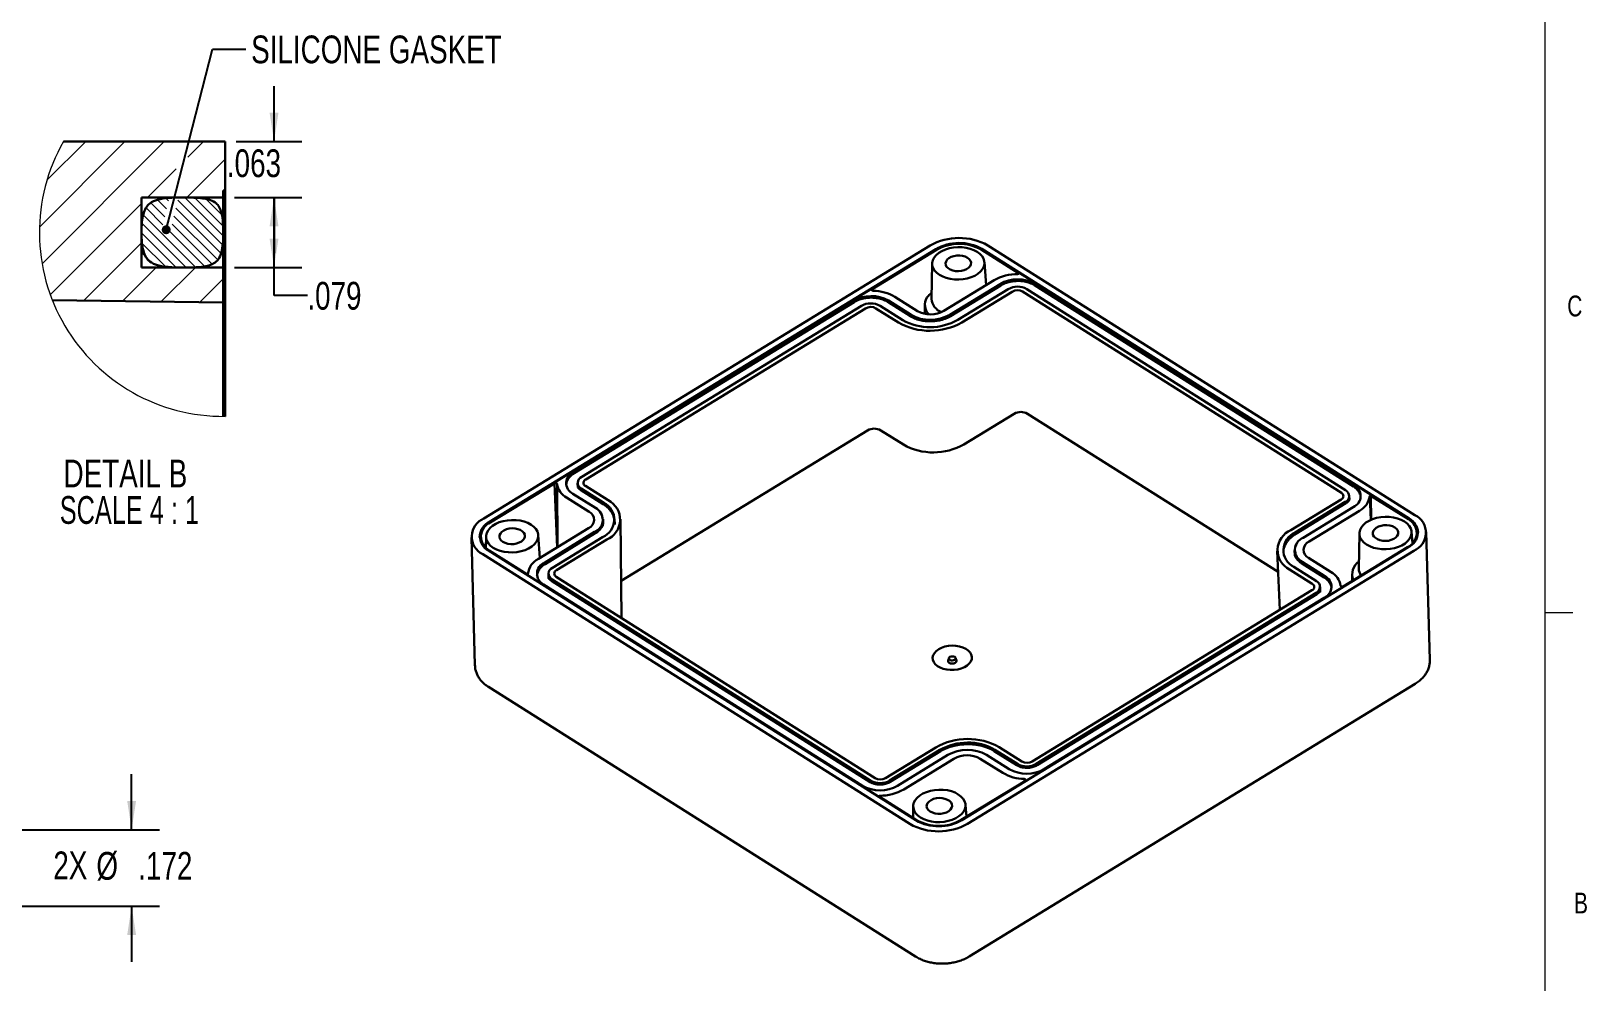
# Model space of a CAD drawing. Header units: inches. Extents: x 0.3 to 21.8, y 0.2 to 16.9.
# Drawn here: x 14.71 to 21.71, y 4.16 to 8.44 of the extents above; entities that cross this region are included whole.
import ezdxf

# ---------------------------------------------------------------- set-up
doc = ezdxf.new("R2010")
doc.units = ezdxf.units.IN
doc.header["$MEASUREMENT"] = 0
doc.layers.add('SLD-0', color=7, linetype='Continuous')
doc.styles.add('SLDTEXTSTYLE1', font='TXT', dxfattribs={"width": 0.75})
doc.styles.add('SLDTEXTSTYLE4', font='TXT', dxfattribs={"width": 0.681818})
doc.dimstyles.new('SLDDIMSTYLE10', dxfattribs={"dimtxt": 0.125, "dimasz": 0.13, "dimexe": 0, "dimexo": 0.0625, "dimgap": 0.03125, "dimtad": 0, "dimtih": 1, "dimtoh": 1, "dimdec": 3, "dimlfac": 0.5, "dimrnd": 1e-09, "dimzin": 12, "dimdsep": 46, "dimtxsty": 'SLDTEXTSTYLE1', "dimsah": 1, "dimcen": 0.09, "dimadec": 0, "dimazin": 3, "dimtfac": 1, "dimtdec": 3, "dimtmove": 0, "dimatfit": 0, "dimfxl": 0, "dimfrac": 2, "dimtolj": 1, "dimtzin": 12, "dimarcsym": 0})
doc.dimstyles.new('SLDDIMSTYLE6', dxfattribs={"dimtxt": 0.125, "dimasz": 0.13, "dimexe": 0, "dimexo": 0.0625, "dimgap": 0.03125, "dimtad": 0, "dimtih": 1, "dimtoh": 1, "dimdec": 3, "dimlfac": 0.25, "dimrnd": 1e-09, "dimzin": 12, "dimdsep": 46, "dimtxsty": 'SLDTEXTSTYLE1', "dimsah": 1, "dimcen": 0.09, "dimadec": 0, "dimazin": 3, "dimtfac": 1, "dimtdec": 3, "dimtofl": 0, "dimtmove": 0, "dimatfit": 3, "dimfxl": 0, "dimfrac": 2, "dimtolj": 1, "dimtzin": 12, "dimarcsym": 0})
doc.dimstyles.new('SLDDIMSTYLE7', dxfattribs={"dimtxt": 0.125, "dimasz": 0.13, "dimexe": 0, "dimexo": 0.0625, "dimgap": 0.03125, "dimtad": 0, "dimtih": 1, "dimtoh": 1, "dimdec": 3, "dimlfac": 0.25, "dimrnd": 1e-09, "dimzin": 12, "dimdsep": 46, "dimtxsty": 'SLDTEXTSTYLE1', "dimsah": 1, "dimcen": 0.09, "dimadec": 0, "dimazin": 3, "dimtfac": 1, "dimtdec": 3, "dimtmove": 0, "dimatfit": 0, "dimfxl": 0, "dimfrac": 2, "dimtolj": 1, "dimtzin": 12, "dimarcsym": 0})
doc.dimstyles.new('SLDDIMSTYLE8', dxfattribs={"dimtxt": 0, "dimasz": 0.04, "dimexe": 0, "dimexo": 0.0625, "dimgap": 0, "dimtad": 0, "dimtih": 1, "dimtoh": 1, "dimdec": 0, "dimrnd": 1e-09, "dimzin": 0, "dimdsep": 46, "dimtxsty": 'Standard', "dimblk1": 'DOT', "dimblk2": 'DOT', "dimsah": 1, "dimcen": 0.09, "dimadec": 0, "dimazin": 0, "dimtfac": 0.04, "dimtdec": 0, "dimtofl": 0, "dimtmove": 0, "dimatfit": 3, "dimldrblk": 'DOT', "dimfxl": 0, "dimfrac": 2, "dimtolj": 1, "dimtzin": 0, "dimarcsym": 0})

# ---------------------------------------------------------------- blocks, each defined once
blk = doc.blocks.new('SW_HATCH_0')
at = {"color": 0, "linetype": 'Continuous', "lineweight": 0}
for p, q in [((0.1768, 0), (-0.208, -0.3848)), ((0.3536, 0), (-0.1964, -0.55)), ((0, 0), (-0.1743, -0.1743)), ((0.5303, 0), (0.4602, -0.0701)), ((0.4071, -0.1232), (0.2784, -0.252)), ((0.6275, -0.0797), (0.4551, -0.252)), ((0.2515, -0.2789), (-0.1595, -0.6898)), ((0.2931, -0.2756), (0.356, -0.3386)), ((0.3236, -0.262), (0.3645, -0.3028)), ((0.361, -0.2551), (0.373, -0.2671)), ((0.4142, -0.2641), (0.6169, -0.4669)), ((0.4463, -0.252), (0.6193, -0.4251)), ((0.4916, -0.2532), (0.6189, -0.3805)), ((0.5407, -0.258), (0.6138, -0.3311)), ((0.2588, -0.3297), (0.4947, -0.5656)), ((0.2715, -0.2982), (0.3476, -0.3743)), ((0.3972, -0.3355), (0.5948, -0.5332)), ((0.4057, -0.2998), (0.6097, -0.5039)), ((0.2515, -0.4108), (0.4073, -0.5666)), ((0.2529, -0.368), (0.4517, -0.5668)), ((0.3729, -0.3996), (0.5351, -0.5618)), ((0.3887, -0.3713), (0.5697, -0.5522)), ((0.2515, -0.4557), (-0.0091, -0.7162)), ((0.2534, -0.4569), (0.3602, -0.5637)), ((0.2515, -0.4991), (0.2995, -0.5472)), ((0.317, -0.5669), (0.1654, -0.7185)), ((0.4937, -0.5669), (0.3399, -0.7207)), ((0.6195, -0.618), (0.5144, -0.723))]:
    blk.add_line(p, q, dxfattribs=at)
blk = doc.blocks.new('_D_8')
at = {"layer": 'SLD-0', "color": 59}
for p, q in [((15.6208, 7.6953), (15.9244, 7.6953)), ((15.7994, 7.3803), (15.7994, 7.6953)), ((15.6208, 7.3803), (15.9244, 7.3803)), ((15.7994, 7.2535), (15.7994, 7.3803)), ((15.9494, 7.2535), (15.7994, 7.2535))]:
    blk.add_line(p, q, dxfattribs=at)
for points in [[(15.7994, 7.6953), (15.7794, 7.5653), (15.8194, 7.5653)], [(15.7994, 7.3803), (15.8194, 7.5103), (15.7794, 7.5103)]]:
    blk.add_solid(points, dxfattribs=at)
at = {"layer": 'SLD-0', "color": 59, "insert": (15.9494, 7.3154, 6.3053), "char_height": 0.125, "attachment_point": 1, "style": 'SLDTEXTSTYLE1'}
blk.add_mtext('.079', dxfattribs=at)
blk = doc.blocks.new('_D_9')
at = {"layer": 'SLD-0', "color": 59}
for p, q in [((15.7994, 7.9473), (15.7994, 8.1973)), ((15.6288, 7.9473), (15.9244, 7.9473)), ((15.6208, 7.6953), (15.9244, 7.6953)), ((15.7994, 7.6953), (15.7994, 7.4453))]:
    blk.add_line(p, q, dxfattribs=at)
for points in [[(15.7994, 7.9473), (15.8194, 8.0773), (15.7794, 8.0773)], [(15.7994, 7.6953), (15.7794, 7.5653), (15.8194, 7.5653)]]:
    blk.add_solid(points, dxfattribs=at)
at = {"layer": 'SLD-0', "color": 59, "insert": (15.587, 7.9121, 6.3053), "char_height": 0.125, "attachment_point": 1, "style": 'SLDTEXTSTYLE1'}
blk.add_mtext('.063', dxfattribs=at)
blk = doc.blocks.new('SW_NOTE_5')
at = {"layer": 'SLD-0', "color": 0, "char_height": 0.125, "attachment_point": 2}
for s, insert, style in [('DETAIL B', (0.3262, 0.1611), 'SLDTEXTSTYLE1'), ('SCALE 4 : 1', (0.3441, -0.0032), 'SLDTEXTSTYLE4')]:
    blk.add_mtext(s, dxfattribs=dict(at, insert=insert, style=style))
blk = doc.blocks.new('_DOT')
at = {"color": 0, "linetype": 'ByBlock', "lineweight": -2}
blk.add_line((-0.5, 0), (-1, 0), dxfattribs=at)
at = {"color": 0, "linetype": 'ByBlock', "const_width": 0.5}
blk.add_lwpolyline([(-0.25, 0, 1), (0.25, 0, 1)], format="xyb", close=True, dxfattribs=at)
blk = doc.blocks.new('_D_11')
at = {"layer": 'SLD-0'}
for p, q in [((15.1582, 4.8488), (15.1582, 5.0988)), ((14.66, 4.8488), (15.2832, 4.8488)), ((14.66, 4.5048), (15.2832, 4.5048)), ((15.1582, 4.5048), (15.1582, 4.2548))]:
    blk.add_line(p, q, dxfattribs=at)
for points in [[(15.1582, 4.8488), (15.1782, 4.9788), (15.1382, 4.9788)], [(15.1582, 4.5048), (15.1382, 4.3748), (15.1782, 4.3748)]]:
    blk.add_solid(points, dxfattribs=at)
at = {"layer": 'SLD-0', "char_height": 0.125, "attachment_point": 1, "style": 'SLDTEXTSTYLE1'}
for s, insert in [('2X', (14.8055, 4.7509)), ('%%c', (14.9994, 4.7489)), ('.172', (15.1878, 4.7489))]:
    blk.add_mtext(s, dxfattribs=dict(at, insert=insert))

msp = doc.modelspace()

# ---------------------------------------------------------------- linework, layer by layer
at = {"color": 7, "linetype": 'Continuous', "lineweight": 0}
for p, q in [((21.52288, 0.4106), (21.52288, 16.6606)), ((21.52288, 5.8276), (21.64788, 5.8276))]:
    msp.add_line(p, q, dxfattribs=at)
at = {"color": 7, "linetype": 'Continuous', "lineweight": 30}
for p, q in [((15.57883, 7.94725), (14.85131, 7.94725)), ((15.57883, 7.72725), (15.57883, 7.94725)), ((15.57083, 7.72725), (15.57883, 7.72725)), ((15.57083, 7.72725), (15.57083, 7.69528)), ((15.57883, 7.55089), (15.57883, 7.72725)), ((15.57083, 7.69528), (15.20283, 7.69528)), ((15.20283, 7.38032), (15.20283, 7.69528)), ((15.57083, 7.69528), (15.57083, 7.5378)), ((15.57883, 7.55089), (15.57083, 7.55117)), ((15.57083, 7.38032), (15.57083, 7.5378)), ((15.57883, 7.55089), (15.57883, 6.70998)), ((16.74463, 6.25056), (18.75363, 7.47895)), ((18.77899, 7.46295), (16.76998, 6.23456)), ((18.77902, 7.46191), (16.77001, 6.23352)), ((18.78224, 7.45987), (18.49316, 7.28311)), ((19.15186, 7.35435), (18.98352, 7.4606)), ((20.91055, 6.24951), (18.98686, 7.4637)), ((20.91058, 6.24847), (18.98689, 7.46266)), ((19.01334, 7.47989), (20.93703, 6.2657)), ((15.57083, 7.38032), (15.20283, 7.38032)), ((15.57083, 7.38032), (15.57083, 7.22284)), ((18.76304, 7.39752), (18.76037, 7.23856)), ((19.00565, 7.301), (18.99819, 7.40405)), ((18.81533, 7.18463), (19.04144, 7.32288)), ((18.84255, 7.16745), (19.06866, 7.3057)), ((19.0719, 7.2997), (18.84579, 7.16145)), ((19.15189, 7.35151), (19.15186, 7.35435)), ((20.65975, 6.394), (19.22413, 7.30013)), ((19.22708, 7.30627), (20.6627, 6.40014)), ((15.57083, 7.22284), (14.80115, 7.23292)), ((15.57083, 7.22284), (15.57083, 7.02284)), ((17.14839, 6.4603), (18.408, 7.23047)), ((18.41124, 7.22447), (17.15163, 6.4543)), ((18.49345, 7.27646), (18.49316, 7.28311)), ((18.66523, 7.16067), (18.56347, 7.2249)), ((18.56642, 7.23105), (18.66818, 7.16682)), ((18.59485, 7.24843), (18.69661, 7.1842)), ((18.87885, 7.14454), (19.10496, 7.28279)), ((18.897, 7.13309), (19.1231, 7.27134)), ((19.17022, 7.27151), (20.60584, 6.36538)), ((19.18918, 7.2831), (20.62479, 6.37697)), ((17.18469, 6.43739), (18.4443, 7.20757)), ((17.20283, 6.42593), (18.46244, 7.19611)), ((18.50956, 7.19628), (18.61132, 7.13205)), ((18.52852, 7.20787), (18.63027, 7.14364)), ((18.73021, 7.2134), (18.72998, 7.17153)), ((15.57083, 7.02284), (15.57083, 6.70994)), ((18.90598, 6.58359), (19.13209, 6.72184)), ((19.19227, 6.72206), (20.32061, 6.00988)), ((17.36277, 5.96874), (18.47143, 6.64662)), ((18.53161, 6.64683), (18.63337, 6.58261)), ((16.77323, 6.23148), (17.06231, 6.40824)), ((17.07462, 6.12029), (17.06231, 6.40824)), ((17.07615, 6.12122), (17.07458, 6.40536)), ((17.16633, 6.40973), (17.16688, 6.38967)), ((17.28166, 6.31471), (17.17991, 6.37893)), ((17.28462, 6.32085), (17.18286, 6.38508)), ((17.30357, 6.33244), (17.20181, 6.39667)), ((17.11652, 6.34452), (17.21828, 6.28029)), ((17.24671, 6.29768), (17.14495, 6.3619)), ((20.60482, 6.33611), (20.37871, 6.19786)), ((20.62297, 6.32466), (20.39686, 6.18641)), ((20.62621, 6.31866), (20.4001, 6.1804)), ((20.64177, 6.33642), (20.64133, 6.35231)), ((20.7385, 6.24396), (20.73314, 6.35117)), ((20.73888, 6.35265), (20.90721, 6.2464)), ((20.74013, 6.24466), (20.73888, 6.35265)), ((17.28147, 6.22751), (17.28094, 6.24664)), ((17.36461, 5.80169), (17.35968, 6.24752)), ((20.65926, 6.30175), (20.43315, 6.1635)), ((20.46038, 6.14631), (20.68648, 6.28457)), ((16.68801, 6.16528), (16.70401, 5.58914)), ((16.75403, 6.16913), (16.75318, 6.11835)), ((16.99664, 6.07261), (16.98918, 6.17566)), ((17.2157, 6.20656), (16.9896, 6.0683)), ((17.01682, 6.05112), (17.24293, 6.18937)), ((17.24617, 6.18337), (17.02006, 6.04512)), ((17.05311, 6.02821), (17.27922, 6.16646)), ((20.68673, 6.18333), (20.68407, 6.02437)), ((20.92555, 6.13921), (20.92188, 6.18986)), ((21.00402, 5.61354), (20.98802, 6.18968)), ((16.76547, 6.10545), (18.68916, 4.89126)), ((16.9372, 6.00022), (16.76887, 6.10647)), ((17.07126, 6.01676), (17.29737, 6.15501)), ((18.89704, 4.89201), (20.90604, 6.1204)), ((20.9314, 6.1044), (18.92239, 4.87601)), ((20.31647, 6.10275), (20.32824, 5.83827)), ((20.39514, 6.10624), (20.39568, 6.08682)), ((20.90285, 6.12139), (20.61377, 5.94464)), ((18.66268, 4.87507), (16.73899, 6.08926)), ((20.39147, 6.03202), (20.49322, 5.96779)), ((20.52818, 5.98482), (20.42642, 6.04905)), ((20.42937, 6.05519), (20.53113, 5.99097)), ((20.55956, 6.00835), (20.4578, 6.07258)), ((17.03475, 6.00056), (17.03531, 5.98049)), ((18.48395, 5.06363), (17.04834, 5.96976)), ((18.48691, 5.06977), (17.05129, 5.9759)), ((18.50586, 5.08136), (17.07024, 5.98749)), ((20.37251, 6.02043), (20.47427, 5.9562)), ((20.65391, 5.99921), (20.65374, 5.96907)), ((18.449, 5.0466), (17.01338, 5.95273)), ((20.47325, 5.92694), (19.21364, 5.15676)), ((20.49139, 5.91548), (19.23178, 5.14531)), ((20.49464, 5.90948), (19.23503, 5.1393)), ((20.52769, 5.89257), (19.26808, 5.1224)), ((20.51042, 5.9191), (20.50976, 5.94314)), ((18.83878, 5.62173), (18.83521, 5.61052)), ((18.87228, 5.61155), (18.86809, 5.62254)), ((16.76488, 5.49191), (18.68857, 4.27772)), ((18.92948, 4.27799), (20.93849, 5.50638)), ((18.77908, 5.21978), (18.55298, 5.08153)), ((18.79723, 5.20833), (18.57112, 5.07008)), ((18.80048, 5.20233), (18.57437, 5.06408)), ((18.83353, 5.18542), (18.60742, 5.04717)), ((19.10966, 5.12182), (19.0079, 5.18605)), ((19.14461, 5.13886), (19.04286, 5.20308)), ((19.14757, 5.145), (19.04581, 5.20923)), ((19.16652, 5.15659), (19.06476, 5.22082)), ((18.86075, 5.16824), (18.63464, 5.02999)), ((19.08123, 5.10444), (18.97947, 5.16867)), ((18.89384, 4.893), (19.18292, 5.06976)), ((19.17875, 5.0672), (19.17848, 5.07742)), ((18.52423, 4.99852), (18.69256, 4.89227)), ((18.52684, 4.99687), (18.5267, 5.00206)), ((18.67772, 4.95494), (18.67684, 4.9022)), ((18.91681, 4.90705), (18.91287, 4.96147))]:
    msp.add_line(p, q, dxfattribs=at)
at = {"color": 7, "linetype": 'Continuous', "lineweight": 30, "flags": 128}
for points in [[(18.96564, 7.45072), (18.97787, 7.44156), (18.98745, 7.43123), (18.99412, 7.42002), (18.99769, 7.40823), (18.99807, 7.39618), (18.99525, 7.3842), (18.98931, 7.37261), (18.9804, 7.36174), (18.96877, 7.35188), (18.95473, 7.3433), (18.93868, 7.33624), (18.92105, 7.33087), (18.90231, 7.32737), (18.88298, 7.3258), (18.86359, 7.32623), (18.84467, 7.32864), (18.82672, 7.33296), (18.81025, 7.33907), (18.7957, 7.34682), (18.78347, 7.35598), (18.77389, 7.36631), (18.76722, 7.37752), (18.76365, 7.38931), (18.76326, 7.40137), (18.76609, 7.41335), (18.77203, 7.42493), (18.78094, 7.4358), (18.79257, 7.44566), (18.8066, 7.45424), (18.82266, 7.46131), (18.84029, 7.46667), (18.85903, 7.47018), (18.87836, 7.47174), (18.89775, 7.47131), (18.91667, 7.4689), (18.93462, 7.46458), (18.95109, 7.45847), (18.96564, 7.45072)], [(18.92207, 7.42409), (18.9301, 7.41763), (18.93546, 7.41016), (18.93787, 7.40208), (18.93719, 7.39382), (18.93347, 7.38582), (18.9269, 7.37853), (18.91784, 7.37232), (18.90677, 7.36754), (18.8943, 7.36444), (18.88109, 7.3632), (18.86786, 7.36387), (18.85532, 7.36643), (18.84415, 7.37072), (18.83495, 7.37653), (18.82821, 7.38354), (18.8243, 7.39137), (18.82342, 7.3996), (18.82564, 7.40778), (18.83082, 7.41548), (18.83869, 7.42228), (18.84882, 7.42781), (18.86067, 7.43177), (18.87359, 7.43396), (18.8869, 7.43425), (18.89987, 7.43262), (18.91181, 7.42917), (18.92207, 7.42409)], [(19.14938, 7.35081), (19.15035, 7.3509), (19.15124, 7.35116), (19.15198, 7.35157), (19.1525, 7.3521), (19.15276, 7.35269), (19.15273, 7.35329), (19.15242, 7.35386), (19.15186, 7.35435)], [(18.49316, 7.28311), (18.49188, 7.28208), (18.49112, 7.28087), (18.49094, 7.27958), (18.49134, 7.27832), (18.49231, 7.2772), (18.49376, 7.2763), (18.49557, 7.2757), (18.4976, 7.27545)], [(17.06231, 6.40824), (17.064, 6.40901), (17.06597, 6.40947), (17.06804, 6.40956), (17.07005, 6.40929), (17.07185, 6.40867), (17.07327, 6.40775), (17.0742, 6.40662), (17.07458, 6.40536)], [(20.73314, 6.35117), (20.73331, 6.35177), (20.73374, 6.35232), (20.73442, 6.35277), (20.73527, 6.35309), (20.73622, 6.35324), (20.73719, 6.35321), (20.73811, 6.35301), (20.73888, 6.35265)], [(16.78669, 6.11843), (16.80124, 6.11068), (16.81771, 6.10457), (16.83566, 6.10025), (16.85458, 6.09784), (16.87397, 6.09741), (16.8933, 6.09898), (16.91204, 6.10249), (16.92967, 6.10785), (16.94573, 6.11491), (16.95976, 6.12349), (16.97139, 6.13335), (16.9803, 6.14422), (16.98625, 6.15581), (16.98907, 6.16779), (16.98869, 6.17984), (16.98511, 6.19163), (16.97844, 6.20285), (16.96886, 6.21317), (16.95663, 6.22233), (16.94208, 6.23008), (16.92561, 6.23619), (16.90767, 6.24051), (16.88874, 6.24292), (16.86935, 6.24335), (16.85002, 6.24179), (16.83129, 6.23828), (16.81365, 6.23292), (16.7976, 6.22585), (16.78356, 6.21727), (16.77193, 6.20741), (16.76302, 6.19654), (16.75708, 6.18496), (16.75426, 6.17298), (16.75464, 6.16092), (16.75821, 6.14913), (16.76488, 6.13792), (16.77446, 6.12759), (16.78669, 6.11843)], [(20.88933, 6.23653), (20.87478, 6.24428), (20.85831, 6.25039), (20.84037, 6.25471), (20.82144, 6.25712), (20.80205, 6.25755), (20.78272, 6.25599), (20.76399, 6.25248), (20.74635, 6.24711), (20.7303, 6.24005), (20.71626, 6.23147), (20.70463, 6.22161), (20.69572, 6.21074), (20.68978, 6.19915), (20.68696, 6.18717), (20.68734, 6.17512), (20.69091, 6.16333), (20.69758, 6.15212), (20.70716, 6.14179), (20.71939, 6.13263), (20.73394, 6.12488), (20.75041, 6.11877), (20.76836, 6.11445), (20.78728, 6.11204), (20.80667, 6.11161), (20.826, 6.11317), (20.84474, 6.11668), (20.86237, 6.12205), (20.87843, 6.12911), (20.89246, 6.13769), (20.90409, 6.14755), (20.913, 6.15842), (20.91895, 6.17), (20.92177, 6.18199), (20.92138, 6.19404), (20.91781, 6.20583), (20.91114, 6.21704), (20.90156, 6.22737), (20.88933, 6.23653)], [(16.83026, 6.14507), (16.84052, 6.13998), (16.85246, 6.13653), (16.86543, 6.13491), (16.87874, 6.13519), (16.89166, 6.13738), (16.90351, 6.14134), (16.91364, 6.14687), (16.92151, 6.15367), (16.92669, 6.16137), (16.92891, 6.16955), (16.92804, 6.17778), (16.92412, 6.18561), (16.91738, 6.19262), (16.90818, 6.19843), (16.89701, 6.20273), (16.88447, 6.20528), (16.87124, 6.20595), (16.85803, 6.20471), (16.84556, 6.20161), (16.83449, 6.19683), (16.82543, 6.19063), (16.81886, 6.18333), (16.81514, 6.17534), (16.81447, 6.16707), (16.81687, 6.15899), (16.82223, 6.15152), (16.83026, 6.14507)], [(20.84576, 6.20989), (20.8355, 6.21498), (20.82357, 6.21843), (20.81059, 6.22005), (20.79729, 6.21977), (20.78436, 6.21758), (20.77251, 6.21362), (20.76238, 6.20809), (20.75451, 6.20129), (20.74933, 6.19359), (20.74712, 6.18541), (20.74799, 6.17718), (20.7519, 6.16935), (20.75864, 6.16234), (20.76784, 6.15653), (20.77902, 6.15223), (20.79156, 6.14968), (20.80479, 6.14901), (20.81799, 6.15025), (20.83046, 6.15335), (20.84153, 6.15813), (20.85059, 6.16433), (20.85716, 6.17163), (20.86088, 6.17963), (20.86156, 6.18789), (20.85915, 6.19597), (20.85379, 6.20344), (20.84576, 6.20989)], [(16.94294, 6.0017), (16.94277, 6.0011), (16.94234, 6.00055), (16.94167, 6.0001), (16.94082, 5.99978), (16.93986, 5.99963), (16.93889, 5.99966), (16.93797, 5.99986), (16.9372, 6.00022)], [(20.61377, 5.94464), (20.61208, 5.94386), (20.61012, 5.9434), (20.60804, 5.94331), (20.60603, 5.94358), (20.60423, 5.9442), (20.60281, 5.94512), (20.60188, 5.94625), (20.6015, 5.94751)], [(18.79234, 5.66146), (18.78137, 5.65338), (18.773, 5.6442), (18.76755, 5.63425), (18.76519, 5.62389), (18.76603, 5.6135), (18.77002, 5.60344), (18.77703, 5.59409), (18.78679, 5.58578), (18.79897, 5.57882), (18.81311, 5.57344), (18.82871, 5.56986), (18.8452, 5.56819), (18.86199, 5.56849), (18.87847, 5.57077), (18.89405, 5.57493), (18.90815, 5.58082), (18.92028, 5.58824), (18.92999, 5.59691), (18.93693, 5.60651), (18.94085, 5.61671), (18.94162, 5.62714), (18.93919, 5.63741), (18.93367, 5.64715), (18.92524, 5.65602), (18.91422, 5.6637), (18.901, 5.6699), (18.88606, 5.6744), (18.86994, 5.67704), (18.85323, 5.67772), (18.83652, 5.67642), (18.82042, 5.67319), (18.80551, 5.66814), (18.79234, 5.66146)], [(18.83521, 5.61052), (18.83485, 5.60847), (18.83613, 5.60397), (18.84011, 5.60017), (18.84617, 5.59763), (18.8534, 5.59676), (18.86069, 5.59769), (18.86693, 5.60026), (18.87117, 5.6041), (18.87277, 5.60861), (18.87228, 5.61155)], [(18.84312, 5.62671), (18.83976, 5.62368), (18.8385, 5.62011), (18.83951, 5.61655), (18.84266, 5.61354), (18.84745, 5.61154), (18.85316, 5.61085), (18.85893, 5.61158), (18.86386, 5.61362), (18.86722, 5.61665), (18.86848, 5.62022), (18.86747, 5.62378), (18.86432, 5.62679), (18.85953, 5.62879), (18.85381, 5.62948), (18.84805, 5.62875), (18.84312, 5.62671)], [(19.18292, 5.06976), (19.1842, 5.07079), (19.18496, 5.07201), (19.18514, 5.07329), (19.18474, 5.07455), (19.18377, 5.07567), (19.18232, 5.07657), (19.18051, 5.07717), (19.17848, 5.07742)], [(18.5267, 5.00206), (18.52573, 5.00197), (18.52484, 5.00171), (18.5241, 5.0013), (18.52358, 5.00078), (18.52332, 5.00019), (18.52335, 4.99958), (18.52366, 4.99901), (18.52423, 4.99852)], [(18.71039, 4.90424), (18.69815, 4.9134), (18.68857, 4.92373), (18.6819, 4.93494), (18.67833, 4.94673), (18.67795, 4.95878), (18.68077, 4.97077), (18.68672, 4.98235), (18.69562, 4.99322), (18.70725, 5.00308), (18.72129, 5.01166), (18.73734, 5.01872), (18.75498, 5.02409), (18.77371, 5.0276), (18.79304, 5.02916), (18.81243, 5.02873), (18.83136, 5.02632), (18.8493, 5.022), (18.86577, 5.01589), (18.88032, 5.00814), (18.89255, 4.99898), (18.90213, 4.98865), (18.9088, 4.97744), (18.91238, 4.96565), (18.91276, 4.9536), (18.90994, 4.94162), (18.90399, 4.93003), (18.89508, 4.91916), (18.88345, 4.9093), (18.86942, 4.90072), (18.85336, 4.89366), (18.83573, 4.88829), (18.81699, 4.88478), (18.79766, 4.88322), (18.77827, 4.88365), (18.75935, 4.88606), (18.74141, 4.89038), (18.72494, 4.89649), (18.71039, 4.90424)], [(18.75395, 4.93088), (18.74593, 4.93733), (18.74056, 4.9448), (18.73816, 4.95288), (18.73883, 4.96114), (18.74255, 4.96914), (18.74912, 4.97644), (18.75818, 4.98264), (18.76925, 4.98742), (18.78172, 4.99052), (18.79493, 4.99176), (18.80816, 4.99109), (18.8207, 4.98854), (18.83187, 4.98424), (18.84108, 4.97843), (18.84782, 4.97142), (18.85173, 4.96359), (18.8526, 4.95536), (18.85038, 4.94718), (18.8452, 4.93948), (18.83734, 4.93268), (18.8272, 4.92715), (18.81536, 4.92319), (18.80243, 4.921), (18.78912, 4.92071), (18.77615, 4.92234), (18.76421, 4.92579), (18.75395, 4.93088)]]:
    msp.add_lwpolyline(points, dxfattribs=at)
at = {"color": 7, "linetype": 'Continuous', "lineweight": 0}
msp.add_arc((15.57083, 7.5378), 0.82786, 150.357584, 270.553712, dxfattribs=at)
at = {"color": 7, "linetype": 'Continuous', "lineweight": 30}
for centre, radius, start, end in [((18.88432, 7.24835), 0.26506, 60.872965, 119.540743), ((18.88359, 7.27996), 0.21078, 60.660969, 119.752739), ((18.88362, 7.27891), 0.21078, 60.660969, 119.752739), ((18.88352, 7.28268), 0.20409, 60.660969, 119.752739), ((19.14662, 7.13889), 0.21193, 89.253566, 119.754302), ((19.14838, 7.16588), 0.16095, 60.725751, 119.687957), ((19.14734, 7.20801), 0.08596, 60.872965, 119.540743), ((18.48772, 7.09065), 0.16095, 60.725751, 119.687957), ((18.48668, 7.13278), 0.08596, 60.872965, 119.540743), ((18.49532, 7.07875), 0.19671, 59.605869, 89.337809), ((18.79582, 7.21304), 0.06529, 151.031142, 221.989526), ((18.82858, 7.24336), 0.06837, 184.02309, 249.781103), ((19.14681, 7.2295), 0.04809, 60.872965, 119.540743), ((18.48615, 7.15427), 0.04809, 60.872965, 119.540743), ((18.75481, 7.32163), 0.1774, 240.769643, 299.644065), ((18.75559, 7.29005), 0.12117, 240.872965, 299.540743), ((18.75324, 7.38675), 0.29157, 240.872965, 299.540743), ((18.75376, 7.36469), 0.2532, 240.808798, 299.60491), ((19.16237, 6.6684), 0.06142, 60.872965, 119.540743), ((18.50171, 6.59318), 0.06142, 60.872965, 119.540743), ((18.7688, 6.82566), 0.27824, 240.872965, 299.540743), ((17.16947, 6.4103), 0.05426, 112.86064, 243.138443), ((17.15456, 6.41563), 0.08065, 187.317117, 241.854935), ((17.19561, 6.41082), 0.02873, 112.355927, 243.643156), ((17.20895, 6.41107), 0.01607, 112.355927, 243.643156), ((20.61204, 6.35123), 0.02873, 292.355927, 63.643156), ((20.63818, 6.35174), 0.05426, 292.86064, 63.138443), ((17.24661, 6.24489), 0.08494, 292.576988, 63.422095), ((17.26031, 6.24513), 0.09744, 292.355927, 63.643156), ((20.59871, 6.35098), 0.01607, 292.355927, 63.643156), ((20.64771, 6.36137), 0.08604, 296.786498, 353.18999), ((16.77832, 6.16864), 0.08858, 112.355927, 243.643156), ((17.2003, 6.24401), 0.0405, 292.355927, 63.643156), ((17.2199, 6.2444), 0.05965, 292.711068, 63.288015), ((20.87578, 6.18492), 0.06906, 293.080008, 62.919075), ((20.87809, 6.18601), 0.07132, 293.080008, 62.919075), ((20.87386, 6.17972), 0.07794, 5.813364, 61.885666), ((20.8977, 6.18632), 0.08858, 292.355927, 63.643156), ((16.80501, 6.1611), 0.08043, 115.79941, 177.039589), ((16.79794, 6.16895), 0.07132, 113.080008, 242.919075), ((16.80031, 6.16795), 0.06906, 113.080008, 242.919075), ((20.41577, 6.10774), 0.09744, 112.355927, 243.643156), ((20.42947, 6.10798), 0.08494, 112.576988, 243.422095), ((20.45618, 6.10847), 0.05965, 112.711068, 243.288015), ((20.47578, 6.10886), 0.0405, 112.355927, 243.643156), ((17.02837, 5.9915), 0.08604, 116.786498, 173.18999), ((17.0379, 6.00113), 0.05426, 112.86064, 243.138443), ((17.06404, 6.00165), 0.02873, 112.355927, 243.643156), ((20.7251, 5.99925), 0.07052, 125.037549, 202.074248), ((17.07738, 6.00189), 0.01607, 112.355927, 243.643156), ((20.46713, 5.9418), 0.01607, 292.355927, 63.643156), ((20.48047, 5.94205), 0.02873, 292.355927, 63.643156), ((20.50661, 5.94257), 0.05426, 292.86064, 63.138443), ((20.52152, 5.93724), 0.08065, 7.317117, 61.854935), ((20.73678, 6.02426), 0.05271, 179.873994, 215.533419), ((18.92284, 4.96612), 0.29157, 60.872965, 119.540743), ((18.92232, 4.98819), 0.2532, 60.808798, 119.60491), ((18.92127, 5.03124), 0.1774, 60.769643, 119.644065), ((18.92049, 5.06282), 0.12117, 60.872965, 119.540743), ((19.18836, 5.26222), 0.16095, 240.725751, 299.687957), ((19.1894, 5.22009), 0.08596, 240.872965, 299.540743), ((19.18993, 5.1986), 0.04809, 240.872965, 299.540743), ((18.5277, 5.18699), 0.16095, 240.725751, 299.687957), ((18.52874, 5.14486), 0.08596, 240.872965, 299.540743), ((18.52927, 5.12337), 0.04809, 240.872965, 299.540743), ((19.18076, 5.27412), 0.19671, 239.605869, 269.337809), ((18.52946, 5.21398), 0.21193, 269.253566, 299.754302), ((18.7917, 5.10661), 0.26506, 240.872965, 299.540743), ((18.79244, 5.075), 0.21078, 240.660969, 299.752739), ((18.79256, 5.07019), 0.20409, 240.660969, 299.752739)]:
    msp.add_arc(centre, radius, start, end, dxfattribs=at)
for points, knots in [([(15.57083, 7.5378), (15.57056, 7.55643), (15.57009, 7.58885), (15.56349, 7.62949), (15.55125, 7.65706), (15.53261, 7.67631), (15.5037, 7.68817), (15.4539, 7.69479), (15.39258, 7.6957), (15.32766, 7.69453), (15.27738, 7.68811), (15.24146, 7.67255), (15.22032, 7.6481), (15.20916, 7.61859), (15.2035, 7.5811), (15.20307, 7.55329), (15.20283, 7.5378)], [0, 0, 0, 0, 0.09520923, 0.16570576, 0.20885431, 0.24728763, 0.29956615, 0.36490247, 0.50347437, 0.61260174, 0.69667959, 0.76173178, 0.80699348, 0.85791619, 0.92087237, 1, 1, 1, 1]), ([(15.20283, 7.5378), (15.20307, 7.52231), (15.2035, 7.4945), (15.20916, 7.45701), (15.22032, 7.42751), (15.24146, 7.40306), (15.27738, 7.38751), (15.32767, 7.38104), (15.39838, 7.38003), (15.46236, 7.38008), (15.51163, 7.39027), (15.53627, 7.40191), (15.55602, 7.42482), (15.57012, 7.47189), (15.57054, 7.51071), (15.57083, 7.5378)], [0, 0, 0, 0, 0.0791508, 0.1421245, 0.1930621, 0.2383378, 0.3034091, 0.3875116, 0.4966709, 0.6652318, 0.7126593, 0.7529896, 0.8023112, 0.8619977, 1, 1, 1, 1]), ([(19.14441, 7.31959), (19.13849, 7.31926), (19.13016, 7.31879), (19.11812, 7.31689), (19.10807, 7.31474), (19.09661, 7.31136), (19.08542, 7.30692), (19.07707, 7.30296), (19.07294, 7.30022), (19.07202, 7.29961)], [0, 0, 0, 0, 0.2228266, 0.3136945, 0.4636469, 0.6180992, 0.7823045, 0.951685, 1, 1, 1, 1]), ([(19.22402, 7.30004), (19.22339, 7.30049), (19.21929, 7.30339), (19.21042, 7.30761), (19.19793, 7.31247), (19.18548, 7.31582), (19.17409, 7.31793), (19.16296, 7.31921), (19.15322, 7.31972), (19.14679, 7.31963), (19.14441, 7.31959)], [0, 0, 0, 0, 0.0317728, 0.2055604, 0.3749631, 0.5322347, 0.6671918, 0.7808531, 0.918751, 1, 1, 1, 1]), ([(18.48375, 7.24436), (18.47783, 7.24403), (18.4695, 7.24356), (18.45746, 7.24166), (18.44741, 7.23951), (18.43595, 7.23613), (18.42476, 7.2317), (18.41641, 7.22773), (18.41228, 7.22499), (18.41136, 7.22439)], [0, 0, 0, 0, 0.2228266, 0.3136945, 0.4636469, 0.6180992, 0.7823045, 0.951685, 1, 1, 1, 1]), ([(18.56336, 7.22482), (18.56273, 7.22527), (18.55863, 7.22816), (18.54976, 7.23238), (18.53727, 7.23724), (18.52482, 7.24059), (18.51343, 7.2427), (18.5023, 7.24398), (18.49256, 7.2445), (18.48613, 7.2444), (18.48375, 7.24436)], [0, 0, 0, 0, 0.0317728, 0.2055604, 0.3749631, 0.5322347, 0.6671918, 0.7808531, 0.918751, 1, 1, 1, 1]), ([(18.76085, 7.26706), (18.75836, 7.26486), (18.75068, 7.2581), (18.74353, 7.25008), (18.7387, 7.24467)], [0, 0, 0, 0, 0.3247797, 1, 1, 1, 1]), ([(18.75957, 7.13807), (18.75325, 7.13805), (18.74436, 7.13803), (18.73142, 7.13913), (18.72058, 7.14057), (18.70814, 7.14309), (18.69576, 7.14652), (18.68377, 7.15094), (18.67344, 7.15569), (18.66776, 7.15924), (18.66535, 7.16074)], [0, 0, 0, 0, 0.1786003, 0.2512194, 0.3710942, 0.4945709, 0.6257967, 0.7611144, 0.8988349, 1, 1, 1, 1]), ([(18.84561, 7.16155), (18.84407, 7.16055), (18.83881, 7.15716), (18.82838, 7.15231), (18.81502, 7.14725), (18.80192, 7.14356), (18.78994, 7.14108), (18.7761, 7.13896), (18.76605, 7.13842), (18.75957, 7.13807)], [0, 0, 0, 0, 0.0705667, 0.2399773, 0.4052012, 0.558055, 0.6859387, 0.7975589, 1, 1, 1, 1]), ([(17.15175, 6.45421), (17.14931, 6.4527), (17.14347, 6.4491), (17.13564, 6.44243), (17.12828, 6.43447), (17.12252, 6.42597), (17.11847, 6.4172), (17.11604, 6.40917), (17.11532, 6.40344), (17.11503, 6.40114)], [0, 0, 0, 0, 0.1200356, 0.2877748, 0.4545035, 0.6175232, 0.7721671, 0.9089874, 1, 1, 1, 1]), ([(17.17988, 6.37895), (17.17669, 6.38123), (17.17112, 6.38521), (17.1678, 6.38996), (17.16732, 6.39015), (17.16716, 6.39022)], [0, 0, 0, 0, 0.46720554, 0.81720962, 1, 1, 1, 1]), ([(20.69231, 6.35056), (20.6923, 6.3506), (20.69167, 6.35431), (20.6893, 6.36093), (20.68451, 6.37062), (20.67741, 6.37975), (20.66917, 6.38767), (20.6626, 6.39197), (20.65964, 6.39391)], [0, 0, 0, 0, 0.0018058, 0.1726885, 0.3814823, 0.5985272, 0.8188056, 1, 1, 1, 1]), ([(17.33399, 6.22243), (17.33374, 6.22906), (17.33338, 6.23879), (17.33111, 6.25073), (17.32832, 6.26045), (17.32328, 6.27222), (17.31465, 6.28588), (17.3013, 6.30092), (17.28851, 6.3099), (17.28163, 6.31473)], [0, 0, 0, 0, 0.1508964, 0.2213073, 0.3128985, 0.4367316, 0.5927967, 0.7807592, 1, 1, 1, 1]), ([(20.64211, 6.33636), (20.64211, 6.33642), (20.64215, 6.33669), (20.64153, 6.33419), (20.63935, 6.33024), (20.63513, 6.32529), (20.63061, 6.32133), (20.62708, 6.31932), (20.62606, 6.31873)], [0, 0, 0, 0, 0.04878108, 0.22526546, 0.44528868, 0.67338766, 0.90507216, 1, 1, 1, 1]), ([(17.28161, 6.22745), (17.28161, 6.2275), (17.28163, 6.22787), (17.28133, 6.22486), (17.27977, 6.21943), (17.2761, 6.21166), (17.2704, 6.2035), (17.26258, 6.19534), (17.25441, 6.18853), (17.24826, 6.18484), (17.24599, 6.18347)], [0, 0, 0, 0, 0.01712403, 0.11021204, 0.25577373, 0.41121747, 0.57136112, 0.73557387, 0.90203891, 1, 1, 1, 1]), ([(20.40022, 6.18033), (20.39912, 6.1797), (20.39346, 6.17647), (20.38448, 6.16977), (20.37353, 6.16027), (20.36425, 6.15003), (20.35666, 6.13928), (20.35085, 6.12828), (20.34691, 6.11724), (20.34477, 6.10842), (20.34419, 6.10263), (20.34402, 6.10094)], [0, 0, 0, 0, 0.03374417, 0.17349654, 0.31331961, 0.45222219, 0.58894072, 0.72146444, 0.84615017, 0.95521525, 1, 1, 1, 1]), ([(17.02018, 6.04503), (17.01774, 6.04353), (17.0119, 6.03992), (17.00407, 6.03325), (16.9967, 6.02529), (16.99095, 6.01679), (16.9869, 6.00802), (16.98447, 6), (16.98375, 5.99426), (16.98346, 5.99197)], [0, 0, 0, 0, 0.1200356, 0.2877748, 0.4545035, 0.6175232, 0.7721671, 0.9089874, 1, 1, 1, 1]), ([(20.42654, 6.04912), (20.42562, 6.04966), (20.42129, 6.05219), (20.41491, 6.05731), (20.40766, 6.06426), (20.4022, 6.07126), (20.39844, 6.07789), (20.39636, 6.08318), (20.39557, 6.08681), (20.39556, 6.08693), (20.39555, 6.08697)], [0, 0, 0, 0, 0.04511143, 0.21155521, 0.37585008, 0.53597538, 0.68885967, 0.82865858, 0.9439332, 1, 1, 1, 1]), ([(17.0483, 5.96978), (17.04512, 5.97205), (17.03955, 5.97603), (17.03623, 5.98078), (17.03575, 5.98098), (17.03559, 5.98104)], [0, 0, 0, 0, 0.46720554, 0.81720962, 1, 1, 1, 1]), ([(20.56074, 5.94139), (20.56073, 5.94143), (20.5601, 5.94513), (20.55772, 5.95175), (20.55294, 5.96145), (20.54584, 5.97057), (20.5376, 5.9785), (20.53103, 5.9828), (20.52807, 5.98474)], [0, 0, 0, 0, 0.0018058, 0.1726885, 0.3814823, 0.5985272, 0.8188056, 1, 1, 1, 1]), ([(20.50973, 5.91978), (20.50951, 5.91982), (20.50883, 5.91991), (20.5047, 5.9161), (20.49825, 5.91186), (20.49467, 5.9095)], [0, 0, 0, 0, 0.177273, 0.5436172, 1, 1, 1, 1]), ([(20.93849, 5.50638), (20.94185, 5.50853), (20.95119, 5.51451), (20.96495, 5.52576), (20.9783, 5.54), (20.9887, 5.55494), (20.99659, 5.57059), (21.0018, 5.58731), (21.00425, 5.60188), (21.00381, 5.61048), (21.00367, 5.61323)], [0, 0, 0, 0, 0.0869682, 0.2413368, 0.3950296, 0.5289801, 0.6591268, 0.7996253, 0.9358045, 1, 1, 1, 1]), ([(16.70435, 5.58945), (16.70436, 5.58651), (16.70439, 5.57793), (16.70746, 5.56397), (16.7132, 5.54804), (16.72152, 5.53303), (16.73216, 5.51901), (16.74512, 5.50611), (16.75646, 5.49734), (16.76338, 5.49287), (16.76488, 5.49191)], [0, 0, 0, 0, 0.0748894, 0.217927, 0.3603658, 0.5040819, 0.6507537, 0.8016298, 0.9572148, 1, 1, 1, 1]), ([(18.91598, 5.23394), (18.9085, 5.23356), (18.89799, 5.23304), (18.88267, 5.23105), (18.86979, 5.22882), (18.85486, 5.22531), (18.83981, 5.22076), (18.82491, 5.21505), (18.81163, 5.2089), (18.80393, 5.20426), (18.80059, 5.20225)], [0, 0, 0, 0, 0.1763525, 0.247997, 0.366504, 0.4889321, 0.6195385, 0.754899, 0.8935404, 1, 1, 1, 1]), ([(19.04273, 5.20299), (19.04183, 5.20361), (19.03644, 5.20733), (19.02505, 5.21304), (19.00881, 5.21993), (18.99172, 5.22534), (18.97463, 5.22934), (18.95925, 5.23182), (18.94523, 5.23328), (18.93132, 5.23411), (18.9214, 5.234), (18.91598, 5.23394)], [0, 0, 0, 0, 0.0282239, 0.1698873, 0.3103608, 0.4482209, 0.5800489, 0.7015266, 0.7884158, 0.8844506, 1, 1, 1, 1]), ([(19.23506, 5.13932), (19.22976, 5.13662), (19.21833, 5.13081), (19.19915, 5.12753), (19.18228, 5.12747), (19.1688, 5.12923), (19.15557, 5.13287), (19.1483, 5.13684), (19.14458, 5.13888)], [0, 0, 0, 0, 0.2028761, 0.4373289, 0.5667863, 0.7038388, 0.8483074, 1, 1, 1, 1]), ([(18.5744, 5.06409), (18.5691, 5.0614), (18.55767, 5.05558), (18.53849, 5.05231), (18.52162, 5.05224), (18.50814, 5.05401), (18.49491, 5.05764), (18.48764, 5.06161), (18.48392, 5.06365)], [0, 0, 0, 0, 0.2028761, 0.4373289, 0.5667863, 0.7038388, 0.8483074, 1, 1, 1, 1]), ([(18.68857, 4.27772), (18.69197, 4.27567), (18.70123, 4.27009), (18.7177, 4.26248), (18.73811, 4.2554), (18.75963, 4.25025), (18.7819, 4.24703), (18.80458, 4.24578), (18.82737, 4.24649), (18.84996, 4.24916), (18.87207, 4.25378), (18.89337, 4.26038), (18.91271, 4.2684), (18.92418, 4.27496), (18.92948, 4.27799)], [0, 0, 0, 0, 0.0504092, 0.1372175, 0.2243472, 0.3115895, 0.3986807, 0.4856207, 0.5725437, 0.6596473, 0.7470873, 0.8350877, 0.9238256, 1, 1, 1, 1])]:
    msp.add_open_spline(points, degree=3, knots=knots, dxfattribs=at)

# ---------------------------------------------------------------- block references
at = {"color": 7, "linetype": 'Continuous', "lineweight": 0}
msp.add_blockref('SW_HATCH_0', (14.95138, 7.94725), dxfattribs=at)
at = {"layer": 'SLD-0'}
msp.add_blockref('SW_NOTE_5', (14.804, 6.35416), dxfattribs=at)

# ---------------------------------------------------------------- texts
at = {"color": 7, "linetype": 'Continuous', "lineweight": 0, "char_height": 0.09375, "attachment_point": 1, "style": 'SLDTEXTSTYLE1'}
for s, insert in [('C', (21.62271, 7.25369)), ('B', (21.65336, 4.56576))]:
    msp.add_mtext(s, dxfattribs=dict(at, insert=insert))
at = {"layer": 'SLD-0', "insert": (15.6963, 8.42456), "char_height": 0.125, "attachment_point": 1, "style": 'SLDTEXTSTYLE1'}
msp.add_mtext('SILICONE GASKET', dxfattribs=at)

# ---------------------------------------------------------------- dimensions: what is measured, and where the dimension line sits
at = {"layer": 'SLD-0', "color": 59}
for base, p1, p2, dimstyle, picture, middle in [((15.79937, 7.94725), (15.57083, 7.69528), (15.57883, 7.94725), 'SLDDIMSTYLE7', '_D_9', (15.79937, 7.85019)), ((15.79937, 7.69528), (15.57083, 7.38032), (15.57083, 7.69528), 'SLDDIMSTYLE6', '_D_8', (15.79937, 7.2535))]:
    dim = msp.add_linear_dim(base=base, p1=p1, p2=p2, angle=90, dimstyle=dimstyle, dxfattribs=at)
    dim.commit()
    dim.dimension.update_dxf_attribs({"geometry": picture, "text_midpoint": middle, "dimtype": 160})
at = {"layer": 'SLD-0'}
dim = msp.add_linear_dim(base=(15.1582, 4.84882), p1=(14.60997, 4.50482), p2=(14.60997, 4.84882), angle=90, text='2X%%c<>', dimstyle='SLDDIMSTYLE10', dxfattribs=at)
dim.commit()
dim.dimension.update_dxf_attribs({"geometry": '_D_11', "text_midpoint": (15.1582, 4.68698), "dimtype": 160})

# ---------------------------------------------------------------- leaders
msp.add_leader([(15.31375, 7.55013), (15.52259, 8.36293), (15.67259, 8.36293)], dimstyle='SLDDIMSTYLE8', dxfattribs=at)

doc.saveas('drawing.dxf')
